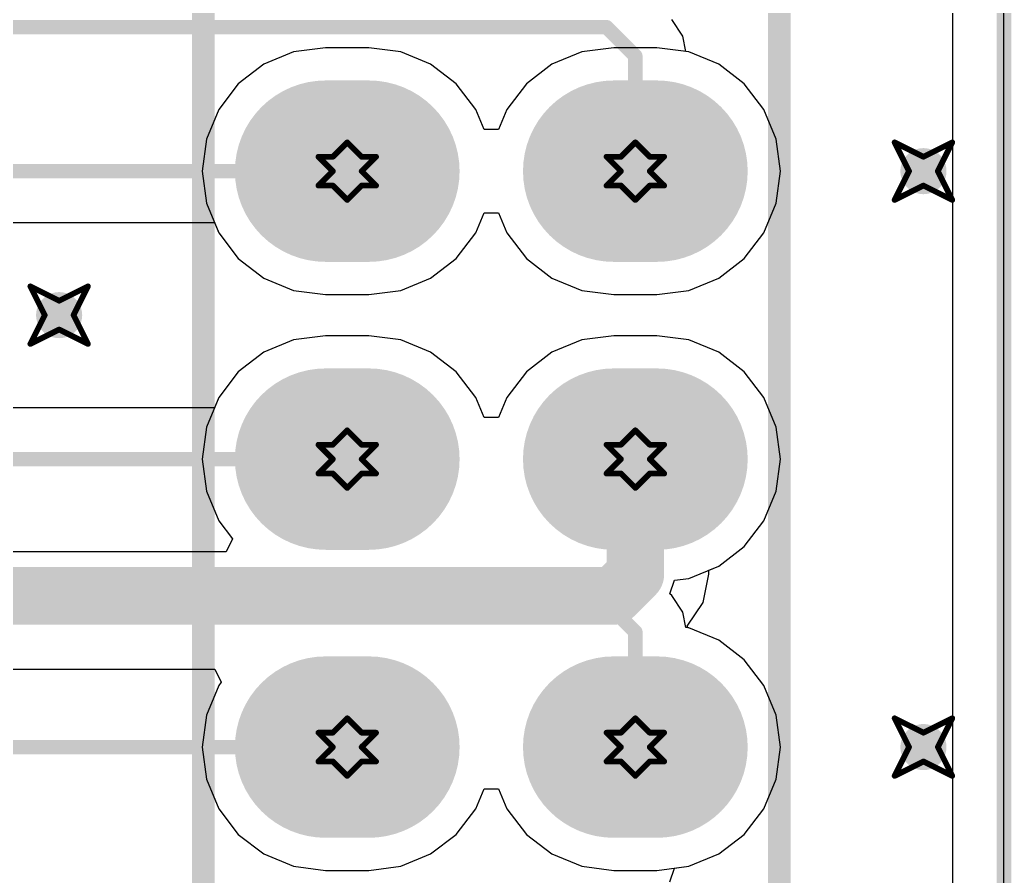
# Model space of a CAD drawing. Header units: millimetres. Extents: x 2.26 to 6.57, y 1.2 to 4.64.
# Drawn here: x 4.8946 to 5.2387, y 1.5583 to 1.8557 of the extents above; entities that cross this region are included whole.
import ezdxf

# ---------------------------------------------------------------- set-up
doc = ezdxf.new("R2010")
doc.units = ezdxf.units.MM
doc.header["$MEASUREMENT"] = 0
for name, color, linetype in [('BottomLayer', 5, 'Continuous'), ('BottomSolder', 6, 'Continuous'), ('DrillDrawing', 1, 'Continuous'), ('KeepOutLayer', 6, 'Continuous'), ('Mechanical1', 6, 'Continuous'), ('MultiLayer', 9, 'Continuous'), ('PadHoleLayer', 156, 'Continuous'), ('TopLayer', 1, 'Continuous'), ('TopOverlay', 2, 'Continuous'), ('TopSolder', 216, 'Continuous'), ('ViaHoleLayer', 16, 'Continuous')]:
    doc.layers.add(name, color=color, linetype=linetype)

# ---------------------------------------------------------------- blocks, each defined once
blk = doc.blocks.new('2_19P_57')
at = {"layer": 'BottomLayer', "const_width": 0.055}
for points in [[(1.4, 0.1075), (1.4, 0.0925)], [(1.5, 0.1075), (1.5, 0.0925)], [(1.6, 0.1075), (1.6, 0.0925)], [(1.4, 0.0075), (1.4, -0.0075)], [(1.5, 0.0075), (1.5, -0.0075)], [(1.6, 0.0075), (1.6, -0.0075)]]:
    blk.add_lwpolyline(points, dxfattribs=at)
at = {"layer": 'BottomLayer', "const_width": 0.0275}
for points in [[(1.38625, 0.1075, 1), (1.41375, 0.1075, 1)], [(1.48625, 0.1075, 1), (1.51375, 0.1075, 1)], [(1.58625, 0.1075, 1), (1.61375, 0.1075, 1)], [(1.38625, 0.0925, 1), (1.41375, 0.0925, 1)], [(1.48625, 0.0925, 1), (1.51375, 0.0925, 1)], [(1.58625, 0.0925, 1), (1.61375, 0.0925, 1)], [(1.38625, 0.0075, 1), (1.41375, 0.0075, 1)], [(1.48625, 0.0075, 1), (1.51375, 0.0075, 1)], [(1.58625, 0.0075, 1), (1.61375, 0.0075, 1)], [(1.38625, -0.0075, 1), (1.41375, -0.0075, 1)], [(1.48625, -0.0075, 1), (1.51375, -0.0075, 1)], [(1.58625, -0.0075, 1), (1.61375, -0.0075, 1)]]:
    blk.add_lwpolyline(points, format="xyb", close=True, dxfattribs=at)
at = {"layer": 'BottomSolder', "const_width": 0.063}
for points in [[(1.4, 0.1075), (1.4, 0.0925)], [(1.5, 0.1075), (1.5, 0.0925)], [(1.6, 0.1075), (1.6, 0.0925)], [(1.4, 0.0075), (1.4, -0.0075)], [(1.5, 0.0075), (1.5, -0.0075)], [(1.6, 0.0075), (1.6, -0.0075)]]:
    blk.add_lwpolyline(points, dxfattribs=at)
at = {"layer": 'BottomSolder', "const_width": 0.0315}
for points in [[(1.38425, 0.1075, 1), (1.41575, 0.1075, 1)], [(1.48425, 0.1075, 1), (1.51575, 0.1075, 1)], [(1.58425, 0.1075, 1), (1.61575, 0.1075, 1)], [(1.38425, 0.0925, 1), (1.41575, 0.0925, 1)], [(1.48425, 0.0925, 1), (1.51575, 0.0925, 1)], [(1.58425, 0.0925, 1), (1.61575, 0.0925, 1)], [(1.38425, 0.0075, 1), (1.41575, 0.0075, 1)], [(1.48425, 0.0075, 1), (1.51575, 0.0075, 1)], [(1.58425, 0.0075, 1), (1.61575, 0.0075, 1)], [(1.38425, -0.0075, 1), (1.41575, -0.0075, 1)], [(1.48425, -0.0075, 1), (1.51575, -0.0075, 1)], [(1.58425, -0.0075, 1), (1.61575, -0.0075, 1)]]:
    blk.add_lwpolyline(points, format="xyb", close=True, dxfattribs=at)
at = {"layer": 'MultiLayer', "const_width": 0.055}
for points in [[(1.4, 0.1075), (1.4, 0.0925)], [(1.5, 0.1075), (1.5, 0.0925)], [(1.6, 0.1075), (1.6, 0.0925)], [(1.4, 0.0075), (1.4, -0.0075)], [(1.5, 0.0075), (1.5, -0.0075)], [(1.6, 0.0075), (1.6, -0.0075)]]:
    blk.add_lwpolyline(points, dxfattribs=at)
at = {"layer": 'MultiLayer', "const_width": 0.0275}
for points in [[(1.38625, 0.1075, 1), (1.41375, 0.1075, 1)], [(1.48625, 0.1075, 1), (1.51375, 0.1075, 1)], [(1.58625, 0.1075, 1), (1.61375, 0.1075, 1)], [(1.38625, 0.0925, 1), (1.41375, 0.0925, 1)], [(1.48625, 0.0925, 1), (1.51375, 0.0925, 1)], [(1.58625, 0.0925, 1), (1.61375, 0.0925, 1)], [(1.38625, 0.0075, 1), (1.41375, 0.0075, 1)], [(1.48625, 0.0075, 1), (1.51375, 0.0075, 1)], [(1.58625, 0.0075, 1), (1.61375, 0.0075, 1)], [(1.38625, -0.0075, 1), (1.41375, -0.0075, 1)], [(1.48625, -0.0075, 1), (1.51375, -0.0075, 1)], [(1.58625, -0.0075, 1), (1.61375, -0.0075, 1)]]:
    blk.add_lwpolyline(points, format="xyb", close=True, dxfattribs=at)
at = {"layer": 'PadHoleLayer', "const_width": 0.02}
for points in [[(1.39, 0.1, 1), (1.41, 0.1, 1)], [(1.49, 0.1, 1), (1.51, 0.1, 1)], [(1.59, 0.1, 1), (1.61, 0.1, 1)], [(1.39, 0, 1), (1.41, 0, 1)], [(1.49, 0, 1), (1.51, 0, 1)], [(1.59, 0, 1), (1.61, 0, 1)]]:
    blk.add_lwpolyline(points, format="xyb", close=True, dxfattribs=at)
at = {"layer": 'TopLayer', "const_width": 0.055}
for points in [[(1.4, 0.1075), (1.4, 0.0925)], [(1.5, 0.1075), (1.5, 0.0925)], [(1.6, 0.1075), (1.6, 0.0925)], [(1.4, 0.0075), (1.4, -0.0075)], [(1.5, 0.0075), (1.5, -0.0075)], [(1.6, 0.0075), (1.6, -0.0075)]]:
    blk.add_lwpolyline(points, dxfattribs=at)
at = {"layer": 'TopLayer', "const_width": 0.0275}
for points in [[(1.38625, 0.1075, 1), (1.41375, 0.1075, 1)], [(1.48625, 0.1075, 1), (1.51375, 0.1075, 1)], [(1.58625, 0.1075, 1), (1.61375, 0.1075, 1)], [(1.38625, 0.0925, 1), (1.41375, 0.0925, 1)], [(1.48625, 0.0925, 1), (1.51375, 0.0925, 1)], [(1.58625, 0.0925, 1), (1.61375, 0.0925, 1)], [(1.38625, 0.0075, 1), (1.41375, 0.0075, 1)], [(1.48625, 0.0075, 1), (1.51375, 0.0075, 1)], [(1.58625, 0.0075, 1), (1.61375, 0.0075, 1)], [(1.38625, -0.0075, 1), (1.41375, -0.0075, 1)], [(1.48625, -0.0075, 1), (1.51375, -0.0075, 1)], [(1.58625, -0.0075, 1), (1.61375, -0.0075, 1)]]:
    blk.add_lwpolyline(points, format="xyb", close=True, dxfattribs=at)
at = {"layer": 'TopOverlay', "const_width": 0.00787}
for points in [[(1.85, 0.15), (-0.05, 0.15)], [(1.85, -0.05), (-0.05, -0.05)]]:
    blk.add_lwpolyline(points, dxfattribs=at)
at = {"layer": 'TopSolder', "const_width": 0.063}
for points in [[(1.4, 0.1075), (1.4, 0.0925)], [(1.5, 0.1075), (1.5, 0.0925)], [(1.6, 0.1075), (1.6, 0.0925)], [(1.4, 0.0075), (1.4, -0.0075)], [(1.5, 0.0075), (1.5, -0.0075)], [(1.6, 0.0075), (1.6, -0.0075)]]:
    blk.add_lwpolyline(points, dxfattribs=at)
at = {"layer": 'TopSolder', "const_width": 0.0315}
for points in [[(1.38425, 0.1075, 1), (1.41575, 0.1075, 1)], [(1.48425, 0.1075, 1), (1.51575, 0.1075, 1)], [(1.58425, 0.1075, 1), (1.61575, 0.1075, 1)], [(1.38425, 0.0925, 1), (1.41575, 0.0925, 1)], [(1.48425, 0.0925, 1), (1.51575, 0.0925, 1)], [(1.58425, 0.0925, 1), (1.61575, 0.0925, 1)], [(1.38425, 0.0075, 1), (1.41575, 0.0075, 1)], [(1.48425, 0.0075, 1), (1.51575, 0.0075, 1)], [(1.58425, 0.0075, 1), (1.61575, 0.0075, 1)], [(1.38425, -0.0075, 1), (1.41575, -0.0075, 1)], [(1.48425, -0.0075, 1), (1.51575, -0.0075, 1)], [(1.58425, -0.0075, 1), (1.61575, -0.0075, 1)]]:
    blk.add_lwpolyline(points, format="xyb", close=True, dxfattribs=at)

msp = doc.modelspace()

# ---------------------------------------------------------------- linework, layer by layer
at = {"layer": 'BottomLayer'}
for p, q in [((5.21838, 3.43098), (5.21838, 1.3622)), ((4.98967, 1.84456), (4.97933, 1.84027)), ((5.00077, 1.84602), (4.98967, 1.84456)), ((5.01577, 1.84602), (5.00077, 1.84602)), ((5.02686, 1.84456), (5.01577, 1.84602)), ((5.0372, 1.84027), (5.02686, 1.84456)), ((5.08967, 1.84456), (5.07933, 1.84027)), ((5.10077, 1.84602), (5.08967, 1.84456)), ((5.11577, 1.84602), (5.10077, 1.84602)), ((5.12686, 1.84456), (5.11577, 1.84602)), ((5.1372, 1.84027), (5.12686, 1.84456)), ((4.97933, 1.84027), (4.97046, 1.83346)), ((5.04608, 1.83346), (5.0372, 1.84027)), ((5.07933, 1.84027), (5.07046, 1.83346)), ((5.14608, 1.83346), (5.1372, 1.84027)), ((4.97046, 1.83346), (4.96364, 1.82458)), ((5.05289, 1.82458), (5.04608, 1.83346)), ((5.07046, 1.83346), (5.06364, 1.82458)), ((5.15289, 1.82458), (5.14608, 1.83346)), ((4.96364, 1.82458), (4.95936, 1.81424)), ((5.05577, 1.81764), (5.05289, 1.82458)), ((5.06364, 1.82458), (5.06077, 1.81764)), ((5.15717, 1.81424), (5.15289, 1.82458)), ((5.06077, 1.81764), (5.05577, 1.81764)), ((4.95936, 1.81424), (4.9579, 1.80315)), ((5.15863, 1.80315), (5.15717, 1.81424)), ((4.9579, 1.80315), (4.95936, 1.79205)), ((5.15717, 1.79205), (5.15863, 1.80315)), ((4.95936, 1.79205), (4.96364, 1.78172)), ((5.15289, 1.78172), (5.15717, 1.79205)), ((5.05289, 1.78172), (5.05577, 1.78866)), ((5.05577, 1.78866), (5.06077, 1.78866)), ((5.06077, 1.78866), (5.06364, 1.78172)), ((4.96364, 1.78172), (4.97046, 1.77284)), ((5.04608, 1.77284), (5.05289, 1.78172)), ((5.06364, 1.78172), (5.07046, 1.77284)), ((5.14608, 1.77284), (5.15289, 1.78172)), ((4.97046, 1.77284), (4.97933, 1.76603)), ((5.0372, 1.76603), (5.04608, 1.77284)), ((5.07046, 1.77284), (5.07933, 1.76603)), ((5.1372, 1.76603), (5.14608, 1.77284)), ((4.97933, 1.76603), (4.98967, 1.76174)), ((5.02686, 1.76174), (5.0372, 1.76603)), ((5.07933, 1.76603), (5.08967, 1.76174)), ((5.12686, 1.76174), (5.1372, 1.76603)), ((4.98967, 1.76174), (5.00077, 1.76028)), ((5.00077, 1.76028), (5.01577, 1.76028)), ((5.01577, 1.76028), (5.02686, 1.76174)), ((5.08967, 1.76174), (5.10077, 1.76028)), ((5.10077, 1.76028), (5.11577, 1.76028)), ((5.11577, 1.76028), (5.12686, 1.76174)), ((5.00077, 1.74602), (4.98967, 1.74456)), ((5.01577, 1.74602), (5.00077, 1.74602)), ((5.02686, 1.74456), (5.01577, 1.74602)), ((5.10077, 1.74602), (5.08967, 1.74456)), ((5.11577, 1.74602), (5.10077, 1.74602)), ((5.12686, 1.74456), (5.11577, 1.74602)), ((4.98967, 1.74456), (4.97933, 1.74027)), ((5.0372, 1.74027), (5.02686, 1.74456)), ((5.08967, 1.74456), (5.07933, 1.74027)), ((5.1372, 1.74027), (5.12686, 1.74456)), ((4.97933, 1.74027), (4.97046, 1.73346)), ((5.04608, 1.73346), (5.0372, 1.74027)), ((5.07933, 1.74027), (5.07046, 1.73346)), ((5.14608, 1.73346), (5.1372, 1.74027)), ((4.97046, 1.73346), (4.96364, 1.72458)), ((5.05289, 1.72458), (5.04608, 1.73346)), ((5.07046, 1.73346), (5.06364, 1.72458)), ((5.15289, 1.72458), (5.14608, 1.73346)), ((4.96364, 1.72458), (4.95936, 1.71424)), ((5.05577, 1.71764), (5.05289, 1.72458)), ((5.06364, 1.72458), (5.06077, 1.71764)), ((5.15717, 1.71424), (5.15289, 1.72458)), ((5.06077, 1.71764), (5.05577, 1.71764)), ((4.95936, 1.71424), (4.9579, 1.70315)), ((5.15863, 1.70315), (5.15717, 1.71424)), ((4.9579, 1.70315), (4.95936, 1.69205)), ((5.15717, 1.69205), (5.15863, 1.70315)), ((4.95936, 1.69205), (4.96364, 1.68172)), ((5.15289, 1.68172), (5.15717, 1.69205)), ((4.96364, 1.68172), (4.96843, 1.67548)), ((5.14608, 1.67284), (5.15289, 1.68172)), ((4.96843, 1.67548), (4.96622, 1.67099)), ((5.1372, 1.66603), (5.14608, 1.67284)), ((4.96622, 1.67099), (4.85032, 1.67099)), ((5.12686, 1.66174), (5.1372, 1.66603)), ((5.12029, 1.65636), (5.1219, 1.66109)), ((5.1219, 1.66109), (5.12686, 1.66174)), ((5.12088, 1.65577), (5.12029, 1.65636)), ((5.12475, 1.64998), (5.12088, 1.65577)), ((5.12088, 1.65577), (5.12088, 1.65577)), ((5.1258, 1.6447), (5.12475, 1.64998)), ((5.12686, 1.64456), (5.1258, 1.6447)), ((5.1372, 1.64027), (5.12686, 1.64456)), ((5.14608, 1.63346), (5.1372, 1.64027)), ((5.15289, 1.62458), (5.14608, 1.63346)), ((5.15717, 1.61424), (5.15289, 1.62458)), ((5.15863, 1.60315), (5.15717, 1.61424)), ((5.15717, 1.59205), (5.15863, 1.60315)), ((5.15289, 1.58172), (5.15717, 1.59205)), ((5.14608, 1.57284), (5.15289, 1.58172)), ((5.1372, 1.56603), (5.14608, 1.57284)), ((5.12686, 1.56174), (5.1372, 1.56603)), ((5.12029, 1.55636), (5.1219, 1.56109)), ((5.1219, 1.56109), (5.12686, 1.56174))]:
    msp.add_line(p, q, dxfattribs=at)
for points, const_width in [([(5.20427, 1.80315, 1), (5.21227, 1.80315, 1)], 0.008), ([(4.90427, 1.75315, 1), (4.91227, 1.75315, 1)], 0.008), ([(5.09702, 1.65315, 1), (5.09952, 1.65315, 1)], 0.0025), ([(5.09702, 1.65315, 1), (5.09952, 1.65315, 1)], 0.0025), ([(5.10702, 1.64315, 1), (5.10952, 1.64315, 1)], 0.0025), ([(5.10702, 1.64315, 1), (5.10952, 1.64315, 1)], 0.0025), ([(5.10702, 1.63315, 1), (5.10952, 1.63315, 1)], 0.0025), ([(5.20427, 1.60315, 1), (5.21227, 1.60315, 1)], 0.008), ([(5.00702, 1.60315, 1), (5.00952, 1.60315, 1)], 0.0025)]:
    msp.add_lwpolyline(points, format="xyb", close=True, dxfattribs=dict(at, const_width=const_width))
at = {"layer": 'BottomLayer', "const_width": 0.005}
for points in [[(4.75327, 1.65315), (5.09827, 1.65315)], [(5.09827, 1.65315), (5.10827, 1.64315)], [(5.10827, 1.63315), (5.10827, 1.64315)], [(4.80827, 1.60315), (5.00827, 1.60315)]]:
    msp.add_lwpolyline(points, dxfattribs=at)
at = {"layer": 'DrillDrawing', "const_width": 0.002}
for points in [[(5.00327, 1.80815), (5.00827, 1.81315)], [(5.00827, 1.81315), (5.01327, 1.80815)], [(5.10327, 1.80815), (5.10827, 1.81315)], [(5.10827, 1.81315), (5.11327, 1.80815)], [(5.19827, 1.81315), (5.20827, 1.80815)], [(5.19827, 1.81315), (5.20327, 1.80315)], [(5.20827, 1.80815), (5.21827, 1.81315)], [(5.21327, 1.80315), (5.21827, 1.81315)], [(4.99827, 1.80815), (5.00327, 1.80315)], [(4.99827, 1.80815), (5.00327, 1.80815)], [(5.01327, 1.80815), (5.01827, 1.80815)], [(5.01327, 1.80315), (5.01827, 1.80815)], [(5.09827, 1.80815), (5.10327, 1.80315)], [(5.09827, 1.80815), (5.10327, 1.80815)], [(5.11327, 1.80815), (5.11827, 1.80815)], [(5.11327, 1.80315), (5.11827, 1.80815)], [(4.99827, 1.79815), (5.00327, 1.80315)], [(5.01327, 1.80315), (5.01827, 1.79815)], [(5.09827, 1.79815), (5.10327, 1.80315)], [(5.11327, 1.80315), (5.11827, 1.79815)], [(5.19827, 1.79315), (5.20327, 1.80315)], [(5.21327, 1.80315), (5.21827, 1.79315)], [(4.99827, 1.79815), (5.00327, 1.79815)], [(5.00327, 1.79815), (5.00827, 1.79315)], [(5.00827, 1.79315), (5.01327, 1.79815)], [(5.01327, 1.79815), (5.01827, 1.79815)], [(5.09827, 1.79815), (5.10327, 1.79815)], [(5.10327, 1.79815), (5.10827, 1.79315)], [(5.10827, 1.79315), (5.11327, 1.79815)], [(5.11327, 1.79815), (5.11827, 1.79815)], [(5.19827, 1.79315), (5.20827, 1.79815)], [(5.20827, 1.79815), (5.21827, 1.79315)], [(4.89827, 1.76315), (4.90827, 1.75815)], [(4.89827, 1.76315), (4.90327, 1.75315)], [(4.90827, 1.75815), (4.91827, 1.76315)], [(4.91327, 1.75315), (4.91827, 1.76315)], [(4.89827, 1.74315), (4.90327, 1.75315)], [(4.91327, 1.75315), (4.91827, 1.74315)], [(4.89827, 1.74315), (4.90827, 1.74815)], [(4.90827, 1.74815), (4.91827, 1.74315)], [(5.00327, 1.70815), (5.00827, 1.71315)], [(5.00827, 1.71315), (5.01327, 1.70815)], [(5.10327, 1.70815), (5.10827, 1.71315)], [(5.10827, 1.71315), (5.11327, 1.70815)], [(4.99827, 1.70815), (5.00327, 1.70315)], [(4.99827, 1.70815), (5.00327, 1.70815)], [(5.01327, 1.70815), (5.01827, 1.70815)], [(5.01327, 1.70315), (5.01827, 1.70815)], [(5.09827, 1.70815), (5.10327, 1.70315)], [(5.09827, 1.70815), (5.10327, 1.70815)], [(5.11327, 1.70815), (5.11827, 1.70815)], [(5.11327, 1.70315), (5.11827, 1.70815)], [(4.99827, 1.69815), (5.00327, 1.70315)], [(5.01327, 1.70315), (5.01827, 1.69815)], [(5.09827, 1.69815), (5.10327, 1.70315)], [(5.11327, 1.70315), (5.11827, 1.69815)], [(4.99827, 1.69815), (5.00327, 1.69815)], [(5.00327, 1.69815), (5.00827, 1.69315)], [(5.00827, 1.69315), (5.01327, 1.69815)], [(5.01327, 1.69815), (5.01827, 1.69815)], [(5.09827, 1.69815), (5.10327, 1.69815)], [(5.10327, 1.69815), (5.10827, 1.69315)], [(5.10827, 1.69315), (5.11327, 1.69815)], [(5.11327, 1.69815), (5.11827, 1.69815)], [(5.00327, 1.60815), (5.00827, 1.61315)], [(5.00827, 1.61315), (5.01327, 1.60815)], [(5.10327, 1.60815), (5.10827, 1.61315)], [(5.10827, 1.61315), (5.11327, 1.60815)], [(5.19827, 1.61315), (5.20827, 1.60815)], [(5.19827, 1.61315), (5.20327, 1.60315)], [(5.20827, 1.60815), (5.21827, 1.61315)], [(5.21327, 1.60315), (5.21827, 1.61315)], [(4.99827, 1.60815), (5.00327, 1.60315)], [(4.99827, 1.60815), (5.00327, 1.60815)], [(5.01327, 1.60815), (5.01827, 1.60815)], [(5.01327, 1.60315), (5.01827, 1.60815)], [(5.09827, 1.60815), (5.10327, 1.60315)], [(5.09827, 1.60815), (5.10327, 1.60815)], [(5.11327, 1.60815), (5.11827, 1.60815)], [(5.11327, 1.60315), (5.11827, 1.60815)], [(4.99827, 1.59815), (5.00327, 1.60315)], [(5.01327, 1.60315), (5.01827, 1.59815)], [(5.09827, 1.59815), (5.10327, 1.60315)], [(5.11327, 1.60315), (5.11827, 1.59815)], [(5.19827, 1.59315), (5.20327, 1.60315)], [(5.21327, 1.60315), (5.21827, 1.59315)], [(4.99827, 1.59815), (5.00327, 1.59815)], [(5.00327, 1.59815), (5.00827, 1.59315)], [(5.00827, 1.59315), (5.01327, 1.59815)], [(5.01327, 1.59815), (5.01827, 1.59815)], [(5.09827, 1.59815), (5.10327, 1.59815)], [(5.10327, 1.59815), (5.10827, 1.59315)], [(5.10827, 1.59315), (5.11327, 1.59815)], [(5.11327, 1.59815), (5.11827, 1.59815)], [(5.19827, 1.59315), (5.20827, 1.59815)], [(5.20827, 1.59815), (5.21827, 1.59315)]]:
    msp.add_lwpolyline(points, dxfattribs=at)
at = {"layer": 'DrillDrawing', "const_width": 0.001}
for points in [[(5.00777, 1.81315, 1), (5.00877, 1.81315, 1)], [(5.00777, 1.81315, 1), (5.00877, 1.81315, 1)], [(5.10777, 1.81315, 1), (5.10877, 1.81315, 1)], [(5.10777, 1.81315, 1), (5.10877, 1.81315, 1)], [(5.19777, 1.81315, 1), (5.19877, 1.81315, 1)], [(5.19777, 1.81315, 1), (5.19877, 1.81315, 1)], [(5.21777, 1.81315, 1), (5.21877, 1.81315, 1)], [(5.21777, 1.81315, 1), (5.21877, 1.81315, 1)], [(4.99777, 1.80815, 1), (4.99877, 1.80815, 1)], [(4.99777, 1.80815, 1), (4.99877, 1.80815, 1)], [(5.00277, 1.80815, 1), (5.00377, 1.80815, 1)], [(5.00277, 1.80815, 1), (5.00377, 1.80815, 1)], [(5.01277, 1.80815, 1), (5.01377, 1.80815, 1)], [(5.01277, 1.80815, 1), (5.01377, 1.80815, 1)], [(5.01777, 1.80815, 1), (5.01877, 1.80815, 1)], [(5.01777, 1.80815, 1), (5.01877, 1.80815, 1)], [(5.09777, 1.80815, 1), (5.09877, 1.80815, 1)], [(5.09777, 1.80815, 1), (5.09877, 1.80815, 1)], [(5.10277, 1.80815, 1), (5.10377, 1.80815, 1)], [(5.10277, 1.80815, 1), (5.10377, 1.80815, 1)], [(5.11277, 1.80815, 1), (5.11377, 1.80815, 1)], [(5.11277, 1.80815, 1), (5.11377, 1.80815, 1)], [(5.11777, 1.80815, 1), (5.11877, 1.80815, 1)], [(5.11777, 1.80815, 1), (5.11877, 1.80815, 1)], [(5.20777, 1.80815, 1), (5.20877, 1.80815, 1)], [(5.20777, 1.80815, 1), (5.20877, 1.80815, 1)], [(5.00277, 1.80315, 1), (5.00377, 1.80315, 1)], [(5.00277, 1.80315, 1), (5.00377, 1.80315, 1)], [(5.01277, 1.80315, 1), (5.01377, 1.80315, 1)], [(5.01277, 1.80315, 1), (5.01377, 1.80315, 1)], [(5.10277, 1.80315, 1), (5.10377, 1.80315, 1)], [(5.10277, 1.80315, 1), (5.10377, 1.80315, 1)], [(5.11277, 1.80315, 1), (5.11377, 1.80315, 1)], [(5.11277, 1.80315, 1), (5.11377, 1.80315, 1)], [(5.20277, 1.80315, 1), (5.20377, 1.80315, 1)], [(5.20277, 1.80315, 1), (5.20377, 1.80315, 1)], [(5.21277, 1.80315, 1), (5.21377, 1.80315, 1)], [(5.21277, 1.80315, 1), (5.21377, 1.80315, 1)], [(4.99777, 1.79815, 1), (4.99877, 1.79815, 1)], [(4.99777, 1.79815, 1), (4.99877, 1.79815, 1)], [(5.00277, 1.79815, 1), (5.00377, 1.79815, 1)], [(5.00277, 1.79815, 1), (5.00377, 1.79815, 1)], [(5.01277, 1.79815, 1), (5.01377, 1.79815, 1)], [(5.01277, 1.79815, 1), (5.01377, 1.79815, 1)], [(5.01777, 1.79815, 1), (5.01877, 1.79815, 1)], [(5.01777, 1.79815, 1), (5.01877, 1.79815, 1)], [(5.09777, 1.79815, 1), (5.09877, 1.79815, 1)], [(5.09777, 1.79815, 1), (5.09877, 1.79815, 1)], [(5.10277, 1.79815, 1), (5.10377, 1.79815, 1)], [(5.10277, 1.79815, 1), (5.10377, 1.79815, 1)], [(5.11277, 1.79815, 1), (5.11377, 1.79815, 1)], [(5.11277, 1.79815, 1), (5.11377, 1.79815, 1)], [(5.11777, 1.79815, 1), (5.11877, 1.79815, 1)], [(5.11777, 1.79815, 1), (5.11877, 1.79815, 1)], [(5.20777, 1.79815, 1), (5.20877, 1.79815, 1)], [(5.20777, 1.79815, 1), (5.20877, 1.79815, 1)], [(5.00777, 1.79315, 1), (5.00877, 1.79315, 1)], [(5.00777, 1.79315, 1), (5.00877, 1.79315, 1)], [(5.10777, 1.79315, 1), (5.10877, 1.79315, 1)], [(5.10777, 1.79315, 1), (5.10877, 1.79315, 1)], [(5.19777, 1.79315, 1), (5.19877, 1.79315, 1)], [(5.19777, 1.79315, 1), (5.19877, 1.79315, 1)], [(5.21777, 1.79315, 1), (5.21877, 1.79315, 1)], [(5.21777, 1.79315, 1), (5.21877, 1.79315, 1)], [(4.89777, 1.76315, 1), (4.89877, 1.76315, 1)], [(4.89777, 1.76315, 1), (4.89877, 1.76315, 1)], [(4.91777, 1.76315, 1), (4.91877, 1.76315, 1)], [(4.91777, 1.76315, 1), (4.91877, 1.76315, 1)], [(4.90777, 1.75815, 1), (4.90877, 1.75815, 1)], [(4.90777, 1.75815, 1), (4.90877, 1.75815, 1)], [(4.90277, 1.75315, 1), (4.90377, 1.75315, 1)], [(4.90277, 1.75315, 1), (4.90377, 1.75315, 1)], [(4.91277, 1.75315, 1), (4.91377, 1.75315, 1)], [(4.91277, 1.75315, 1), (4.91377, 1.75315, 1)], [(4.90777, 1.74815, 1), (4.90877, 1.74815, 1)], [(4.90777, 1.74815, 1), (4.90877, 1.74815, 1)], [(4.89777, 1.74315, 1), (4.89877, 1.74315, 1)], [(4.89777, 1.74315, 1), (4.89877, 1.74315, 1)], [(4.91777, 1.74315, 1), (4.91877, 1.74315, 1)], [(4.91777, 1.74315, 1), (4.91877, 1.74315, 1)], [(5.00777, 1.71315, 1), (5.00877, 1.71315, 1)], [(5.00777, 1.71315, 1), (5.00877, 1.71315, 1)], [(5.10777, 1.71315, 1), (5.10877, 1.71315, 1)], [(5.10777, 1.71315, 1), (5.10877, 1.71315, 1)], [(4.99777, 1.70815, 1), (4.99877, 1.70815, 1)], [(4.99777, 1.70815, 1), (4.99877, 1.70815, 1)], [(5.00277, 1.70815, 1), (5.00377, 1.70815, 1)], [(5.00277, 1.70815, 1), (5.00377, 1.70815, 1)], [(5.01277, 1.70815, 1), (5.01377, 1.70815, 1)], [(5.01277, 1.70815, 1), (5.01377, 1.70815, 1)], [(5.01777, 1.70815, 1), (5.01877, 1.70815, 1)], [(5.01777, 1.70815, 1), (5.01877, 1.70815, 1)], [(5.09777, 1.70815, 1), (5.09877, 1.70815, 1)], [(5.09777, 1.70815, 1), (5.09877, 1.70815, 1)], [(5.10277, 1.70815, 1), (5.10377, 1.70815, 1)], [(5.10277, 1.70815, 1), (5.10377, 1.70815, 1)], [(5.11277, 1.70815, 1), (5.11377, 1.70815, 1)], [(5.11277, 1.70815, 1), (5.11377, 1.70815, 1)], [(5.11777, 1.70815, 1), (5.11877, 1.70815, 1)], [(5.11777, 1.70815, 1), (5.11877, 1.70815, 1)], [(5.00277, 1.70315, 1), (5.00377, 1.70315, 1)], [(5.00277, 1.70315, 1), (5.00377, 1.70315, 1)], [(5.01277, 1.70315, 1), (5.01377, 1.70315, 1)], [(5.01277, 1.70315, 1), (5.01377, 1.70315, 1)], [(5.10277, 1.70315, 1), (5.10377, 1.70315, 1)], [(5.10277, 1.70315, 1), (5.10377, 1.70315, 1)], [(5.11277, 1.70315, 1), (5.11377, 1.70315, 1)], [(5.11277, 1.70315, 1), (5.11377, 1.70315, 1)], [(4.99777, 1.69815, 1), (4.99877, 1.69815, 1)], [(4.99777, 1.69815, 1), (4.99877, 1.69815, 1)], [(5.00277, 1.69815, 1), (5.00377, 1.69815, 1)], [(5.00277, 1.69815, 1), (5.00377, 1.69815, 1)], [(5.01277, 1.69815, 1), (5.01377, 1.69815, 1)], [(5.01277, 1.69815, 1), (5.01377, 1.69815, 1)], [(5.01777, 1.69815, 1), (5.01877, 1.69815, 1)], [(5.01777, 1.69815, 1), (5.01877, 1.69815, 1)], [(5.09777, 1.69815, 1), (5.09877, 1.69815, 1)], [(5.09777, 1.69815, 1), (5.09877, 1.69815, 1)], [(5.10277, 1.69815, 1), (5.10377, 1.69815, 1)], [(5.10277, 1.69815, 1), (5.10377, 1.69815, 1)], [(5.11277, 1.69815, 1), (5.11377, 1.69815, 1)], [(5.11277, 1.69815, 1), (5.11377, 1.69815, 1)], [(5.11777, 1.69815, 1), (5.11877, 1.69815, 1)], [(5.11777, 1.69815, 1), (5.11877, 1.69815, 1)], [(5.00777, 1.69315, 1), (5.00877, 1.69315, 1)], [(5.00777, 1.69315, 1), (5.00877, 1.69315, 1)], [(5.10777, 1.69315, 1), (5.10877, 1.69315, 1)], [(5.10777, 1.69315, 1), (5.10877, 1.69315, 1)], [(5.00777, 1.61315, 1), (5.00877, 1.61315, 1)], [(5.00777, 1.61315, 1), (5.00877, 1.61315, 1)], [(5.10777, 1.61315, 1), (5.10877, 1.61315, 1)], [(5.10777, 1.61315, 1), (5.10877, 1.61315, 1)], [(5.19777, 1.61315, 1), (5.19877, 1.61315, 1)], [(5.19777, 1.61315, 1), (5.19877, 1.61315, 1)], [(5.21777, 1.61315, 1), (5.21877, 1.61315, 1)], [(5.21777, 1.61315, 1), (5.21877, 1.61315, 1)], [(4.99777, 1.60815, 1), (4.99877, 1.60815, 1)], [(4.99777, 1.60815, 1), (4.99877, 1.60815, 1)], [(5.00277, 1.60815, 1), (5.00377, 1.60815, 1)], [(5.00277, 1.60815, 1), (5.00377, 1.60815, 1)], [(5.01277, 1.60815, 1), (5.01377, 1.60815, 1)], [(5.01277, 1.60815, 1), (5.01377, 1.60815, 1)], [(5.01777, 1.60815, 1), (5.01877, 1.60815, 1)], [(5.01777, 1.60815, 1), (5.01877, 1.60815, 1)], [(5.09777, 1.60815, 1), (5.09877, 1.60815, 1)], [(5.09777, 1.60815, 1), (5.09877, 1.60815, 1)], [(5.10277, 1.60815, 1), (5.10377, 1.60815, 1)], [(5.10277, 1.60815, 1), (5.10377, 1.60815, 1)], [(5.11277, 1.60815, 1), (5.11377, 1.60815, 1)], [(5.11277, 1.60815, 1), (5.11377, 1.60815, 1)], [(5.11777, 1.60815, 1), (5.11877, 1.60815, 1)], [(5.11777, 1.60815, 1), (5.11877, 1.60815, 1)], [(5.20777, 1.60815, 1), (5.20877, 1.60815, 1)], [(5.20777, 1.60815, 1), (5.20877, 1.60815, 1)], [(5.00277, 1.60315, 1), (5.00377, 1.60315, 1)], [(5.00277, 1.60315, 1), (5.00377, 1.60315, 1)], [(5.01277, 1.60315, 1), (5.01377, 1.60315, 1)], [(5.01277, 1.60315, 1), (5.01377, 1.60315, 1)], [(5.10277, 1.60315, 1), (5.10377, 1.60315, 1)], [(5.10277, 1.60315, 1), (5.10377, 1.60315, 1)], [(5.11277, 1.60315, 1), (5.11377, 1.60315, 1)], [(5.11277, 1.60315, 1), (5.11377, 1.60315, 1)], [(5.20277, 1.60315, 1), (5.20377, 1.60315, 1)], [(5.20277, 1.60315, 1), (5.20377, 1.60315, 1)], [(5.21277, 1.60315, 1), (5.21377, 1.60315, 1)], [(5.21277, 1.60315, 1), (5.21377, 1.60315, 1)], [(4.99777, 1.59815, 1), (4.99877, 1.59815, 1)], [(4.99777, 1.59815, 1), (4.99877, 1.59815, 1)], [(5.00277, 1.59815, 1), (5.00377, 1.59815, 1)], [(5.00277, 1.59815, 1), (5.00377, 1.59815, 1)], [(5.01277, 1.59815, 1), (5.01377, 1.59815, 1)], [(5.01277, 1.59815, 1), (5.01377, 1.59815, 1)], [(5.01777, 1.59815, 1), (5.01877, 1.59815, 1)], [(5.01777, 1.59815, 1), (5.01877, 1.59815, 1)], [(5.09777, 1.59815, 1), (5.09877, 1.59815, 1)], [(5.09777, 1.59815, 1), (5.09877, 1.59815, 1)], [(5.10277, 1.59815, 1), (5.10377, 1.59815, 1)], [(5.10277, 1.59815, 1), (5.10377, 1.59815, 1)], [(5.11277, 1.59815, 1), (5.11377, 1.59815, 1)], [(5.11277, 1.59815, 1), (5.11377, 1.59815, 1)], [(5.11777, 1.59815, 1), (5.11877, 1.59815, 1)], [(5.11777, 1.59815, 1), (5.11877, 1.59815, 1)], [(5.20777, 1.59815, 1), (5.20877, 1.59815, 1)], [(5.20777, 1.59815, 1), (5.20877, 1.59815, 1)], [(5.00777, 1.59315, 1), (5.00877, 1.59315, 1)], [(5.00777, 1.59315, 1), (5.00877, 1.59315, 1)], [(5.10777, 1.59315, 1), (5.10877, 1.59315, 1)], [(5.10777, 1.59315, 1), (5.10877, 1.59315, 1)], [(5.19777, 1.59315, 1), (5.19877, 1.59315, 1)], [(5.19777, 1.59315, 1), (5.19877, 1.59315, 1)], [(5.21777, 1.59315, 1), (5.21877, 1.59315, 1)], [(5.21777, 1.59315, 1), (5.21877, 1.59315, 1)]]:
    msp.add_lwpolyline(points, format="xyb", close=True, dxfattribs=at)
at = {"layer": 'KeepOutLayer', "const_width": 0.005}
msp.add_lwpolyline([(5.23622, 1.3622), (5.23622, 3.44882)], dxfattribs=at)
at = {"layer": 'Mechanical1'}
msp.add_line((5.23622, 1.3622), (5.23622, 3.44882), dxfattribs=at)
at = {"layer": 'MultiLayer', "const_width": 0.008}
for points in [[(5.20427, 1.80315, 1), (5.21227, 1.80315, 1)], [(4.90427, 1.75315, 1), (4.91227, 1.75315, 1)], [(5.20427, 1.60315, 1), (5.21227, 1.60315, 1)]]:
    msp.add_lwpolyline(points, format="xyb", close=True, dxfattribs=at)
at = {"layer": 'TopLayer'}
for p, q in [((5.21838, 3.43098), (5.21838, 1.3622)), ((5.12475, 1.84998), (5.12088, 1.85577)), ((5.1258, 1.8447), (5.12475, 1.84998)), ((5.12686, 1.84456), (5.1258, 1.8447)), ((5.1372, 1.84027), (5.12686, 1.84456)), ((5.14608, 1.83346), (5.1372, 1.84027)), ((5.15289, 1.82458), (5.14608, 1.83346)), ((5.15717, 1.81424), (5.15289, 1.82458)), ((5.15863, 1.80315), (5.15717, 1.81424)), ((5.15717, 1.79205), (5.15863, 1.80315)), ((5.15289, 1.78172), (5.15717, 1.79205)), ((5.05289, 1.78172), (5.05577, 1.78866)), ((5.05577, 1.78866), (5.06077, 1.78866)), ((5.06077, 1.78866), (5.06364, 1.78172)), ((4.85438, 1.78531), (4.96216, 1.78531)), ((4.96216, 1.78531), (4.96364, 1.78172)), ((4.96364, 1.78172), (4.97046, 1.77284)), ((5.04608, 1.77284), (5.05289, 1.78172)), ((5.06364, 1.78172), (5.07046, 1.77284)), ((5.14608, 1.77284), (5.15289, 1.78172)), ((4.97046, 1.77284), (4.97933, 1.76603)), ((5.0372, 1.76603), (5.04608, 1.77284)), ((5.07046, 1.77284), (5.07933, 1.76603)), ((5.1372, 1.76603), (5.14608, 1.77284)), ((4.97933, 1.76603), (4.98967, 1.76174)), ((5.02686, 1.76174), (5.0372, 1.76603)), ((5.07933, 1.76603), (5.08967, 1.76174)), ((5.12686, 1.76174), (5.1372, 1.76603)), ((4.98967, 1.76174), (5.00077, 1.76028)), ((5.00077, 1.76028), (5.01577, 1.76028)), ((5.01577, 1.76028), (5.02686, 1.76174)), ((5.08967, 1.76174), (5.10077, 1.76028)), ((5.10077, 1.76028), (5.11577, 1.76028)), ((5.11577, 1.76028), (5.12686, 1.76174)), ((5.00077, 1.74602), (4.98967, 1.74456)), ((5.01577, 1.74602), (5.00077, 1.74602)), ((5.02686, 1.74456), (5.01577, 1.74602)), ((5.10077, 1.74602), (5.08967, 1.74456)), ((5.11577, 1.74602), (5.10077, 1.74602)), ((5.12686, 1.74456), (5.11577, 1.74602)), ((4.98967, 1.74456), (4.97933, 1.74027)), ((5.0372, 1.74027), (5.02686, 1.74456)), ((5.08967, 1.74456), (5.07933, 1.74027)), ((5.1372, 1.74027), (5.12686, 1.74456)), ((4.97933, 1.74027), (4.97046, 1.73346)), ((5.04608, 1.73346), (5.0372, 1.74027)), ((5.07933, 1.74027), (5.07046, 1.73346)), ((5.14608, 1.73346), (5.1372, 1.74027)), ((4.97046, 1.73346), (4.96364, 1.72458)), ((5.05289, 1.72458), (5.04608, 1.73346)), ((5.07046, 1.73346), (5.06364, 1.72458)), ((5.15289, 1.72458), (5.14608, 1.73346)), ((4.96364, 1.72458), (4.96216, 1.72099)), ((5.05577, 1.71764), (5.05289, 1.72458)), ((5.06364, 1.72458), (5.06077, 1.71764)), ((5.15717, 1.71424), (5.15289, 1.72458)), ((4.96216, 1.72099), (4.85438, 1.72099)), ((5.06077, 1.71764), (5.05577, 1.71764)), ((5.15863, 1.70315), (5.15717, 1.71424)), ((5.15717, 1.69205), (5.15863, 1.70315)), ((5.15289, 1.68172), (5.15717, 1.69205)), ((5.14608, 1.67284), (5.15289, 1.68172)), ((5.1372, 1.66603), (5.14608, 1.67284)), ((5.13376, 1.6646), (5.1372, 1.66603)), ((5.13182, 1.6534), (5.13376, 1.66315)), ((5.13376, 1.66315), (5.13376, 1.6646)), ((5.12629, 1.64513), (5.13182, 1.6534)), ((5.12647, 1.64461), (5.12629, 1.64513)), ((5.12686, 1.64456), (5.12647, 1.64461)), ((5.1372, 1.64027), (5.12686, 1.64456)), ((5.14608, 1.63346), (5.1372, 1.64027)), ((5.15289, 1.62458), (5.14608, 1.63346)), ((4.85426, 1.63016), (4.96227, 1.63016)), ((4.96227, 1.63016), (4.96448, 1.62568)), ((4.96364, 1.62458), (4.95936, 1.61424)), ((4.96448, 1.62568), (4.96364, 1.62458)), ((5.15717, 1.61424), (5.15289, 1.62458)), ((4.95936, 1.61424), (4.9579, 1.60315)), ((5.15863, 1.60315), (5.15717, 1.61424)), ((4.9579, 1.60315), (4.95936, 1.59205)), ((5.15717, 1.59205), (5.15863, 1.60315)), ((4.95936, 1.59205), (4.96364, 1.58172)), ((5.15289, 1.58172), (5.15717, 1.59205)), ((5.05289, 1.58172), (5.05577, 1.58866)), ((5.05577, 1.58866), (5.06077, 1.58866)), ((5.06077, 1.58866), (5.06364, 1.58172)), ((4.96364, 1.58172), (4.97046, 1.57284)), ((5.04608, 1.57284), (5.05289, 1.58172)), ((5.06364, 1.58172), (5.07046, 1.57284)), ((5.14608, 1.57284), (5.15289, 1.58172)), ((4.97046, 1.57284), (4.97933, 1.56603)), ((5.0372, 1.56603), (5.04608, 1.57284)), ((5.07046, 1.57284), (5.07933, 1.56603)), ((5.1372, 1.56603), (5.14608, 1.57284)), ((4.97933, 1.56603), (4.98967, 1.56174)), ((5.02686, 1.56174), (5.0372, 1.56603)), ((5.07933, 1.56603), (5.08967, 1.56174)), ((5.12686, 1.56174), (5.1372, 1.56603)), ((4.98967, 1.56174), (5.00077, 1.56028)), ((5.00077, 1.56028), (5.01577, 1.56028)), ((5.01577, 1.56028), (5.02686, 1.56174)), ((5.08967, 1.56174), (5.10077, 1.56028)), ((5.10077, 1.56028), (5.11577, 1.56028)), ((5.11577, 1.56028), (5.12686, 1.56174))]:
    msp.add_line(p, q, dxfattribs=at)
for points, const_width in [([(4.67827, 1.85315), (5.09827, 1.85315)], 0.005), ([(5.09827, 1.85315), (5.10827, 1.84315)], 0.005), ([(5.10827, 1.80315), (5.10827, 1.84315)], 0.005), ([(4.80827, 1.80315), (5.00827, 1.80315)], 0.005), ([(5.10827, 1.66315), (5.10827, 1.70315)], 0.02), ([(4.80827, 1.70315), (5.00827, 1.70315)], 0.005), ([(5.10077, 1.65565), (5.10827, 1.66315)], 0.02), ([(4.33077, 1.65565), (5.10077, 1.65565)], 0.02)]:
    msp.add_lwpolyline(points, dxfattribs=dict(at, const_width=const_width))
for points, const_width in [([(5.09702, 1.85315, 1), (5.09952, 1.85315, 1)], 0.0025), ([(5.09702, 1.85315, 1), (5.09952, 1.85315, 1)], 0.0025), ([(5.10702, 1.84315, 1), (5.10952, 1.84315, 1)], 0.0025), ([(5.10702, 1.84315, 1), (5.10952, 1.84315, 1)], 0.0025), ([(5.20427, 1.80315, 1), (5.21227, 1.80315, 1)], 0.008), ([(5.00702, 1.80315, 1), (5.00952, 1.80315, 1)], 0.0025), ([(5.10702, 1.80315, 1), (5.10952, 1.80315, 1)], 0.0025), ([(4.90427, 1.75315, 1), (4.91227, 1.75315, 1)], 0.008), ([(5.10327, 1.70315, 1), (5.11327, 1.70315, 1)], 0.01), ([(5.00702, 1.70315, 1), (5.00952, 1.70315, 1)], 0.0025), ([(5.10327, 1.66315, 1), (5.11327, 1.66315, 1)], 0.01), ([(5.10327, 1.66315, 1), (5.11327, 1.66315, 1)], 0.01), ([(5.09577, 1.65565, 1), (5.10577, 1.65565, 1)], 0.01), ([(5.09577, 1.65565, 1), (5.10577, 1.65565, 1)], 0.01), ([(5.20427, 1.60315, 1), (5.21227, 1.60315, 1)], 0.008)]:
    msp.add_lwpolyline(points, format="xyb", close=True, dxfattribs=dict(at, const_width=const_width))
at = {"layer": 'ViaHoleLayer', "const_width": 0.004}
for points in [[(5.20627, 1.80315, 1), (5.21027, 1.80315, 1)], [(4.90627, 1.75315, 1), (4.91027, 1.75315, 1)], [(5.20627, 1.60315, 1), (5.21027, 1.60315, 1)]]:
    msp.add_lwpolyline(points, format="xyb", close=True, dxfattribs=at)

# ---------------------------------------------------------------- block references
at = {"rotation": 270}
msp.add_blockref('2_19P_57', (5.00827, 3.20315), dxfattribs=at)

doc.saveas('drawing.dxf')
